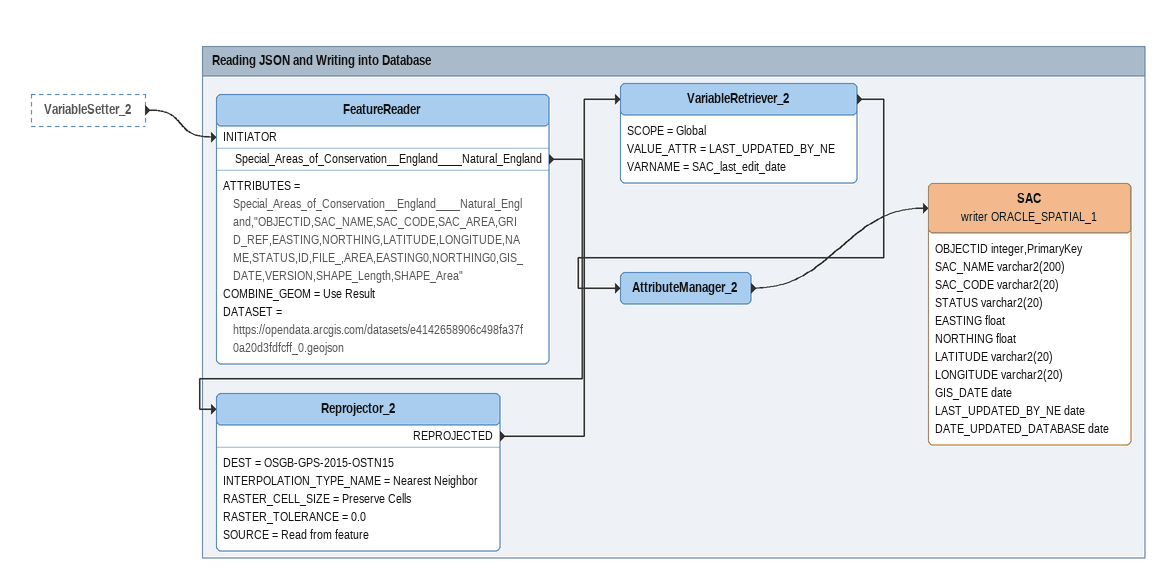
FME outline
VariableSetter_2 [outside]
    -> FeatureReader [INITIATOR]

Bookmark: Reading JSON and Writing into Database
FeatureReader
    ATTRIBUTES = Special_Areas_of_Conservation__England____Natural_England,"OBJECTID,SAC_NAME,SAC_CODE,SAC_AREA,GRID_REF,EASTING,NORTHING,LATITUDE,LONGITUDE,NAME,STATUS,ID,FILE_,AREA,EASTING0,NORTHING0,GIS_DATE,VERSION,SHAPE_Length,SHAPE_Area"
    COMBINE_GEOM = Use Result
    DATASET = https://opendata.arcgis.com/datasets/e4142658906c498fa37f0a20d3fdfcff_0.geojson
    Special_Areas_of_Conservation__England____Natural_England -> Reprojector_2
Reprojector_2
    DEST = OSGB-GPS-2015-OSTN15
    INTERPOLATION_TYPE_NAME = Nearest Neighbor
    RASTER_CELL_SIZE = Preserve Cells
    RASTER_TOLERANCE = 0.0
    SOURCE = Read from feature
    REPROJECTED -> VariableRetriever_2
VariableRetriever_2
    SCOPE = Global
    VALUE_ATTR = LAST_UPDATED_BY_NE
    VARNAME = SAC_last_edit_date
    -> AttributeManager_2
AttributeManager_2
    -> SAC (writer ORACLE_SPATIAL_1)
SAC (writer ORACLE_SPATIAL_1)
    attributes: OBJECTID integer,PrimaryKey, SAC_NAME varchar2(200), SAC_CODE varchar2(20), STATUS varchar2(20), EASTING float, NORTHING float, LATITUDE varchar2(20), LONGITUDE varchar2(20), GIS_DATE date, LAST_UPDATED_BY_NE date, DATE_UPDATED_DATABASE date
